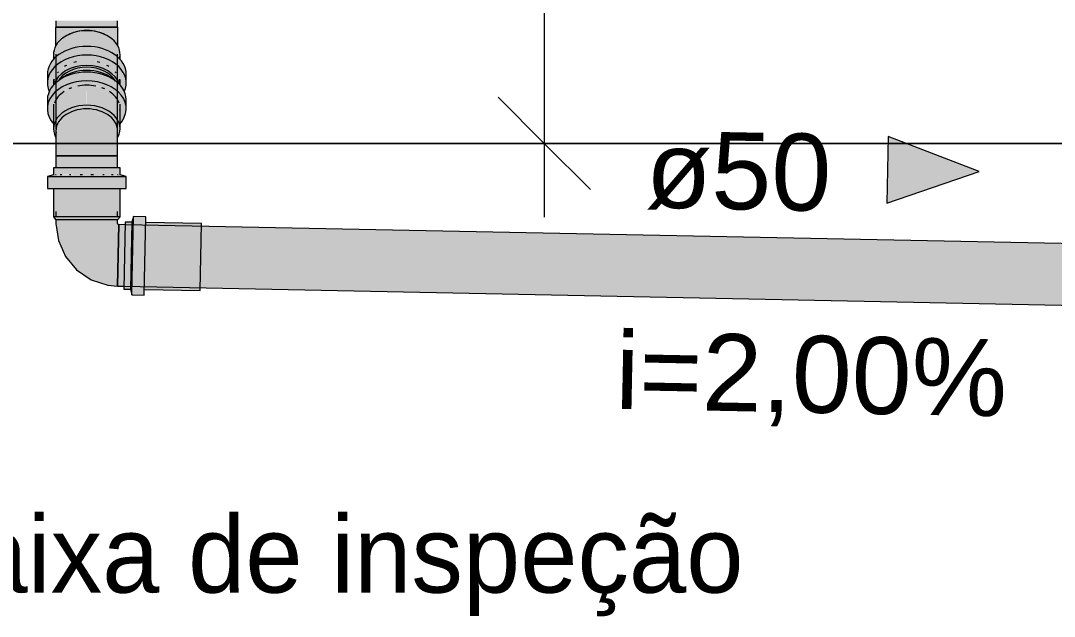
# Model space of a CAD drawing. Header units: metres. Extents: x 42.1 to 94.3, y -3.4 to 61.2.
# Drawn here: x 63.738 to 64.577, y -0.384 to 0.1 of the extents above; entities that cross this region are included whole.
import ezdxf

# ---------------------------------------------------------------- set-up
doc = ezdxf.new("R2010")
doc.units = ezdxf.units.M
doc.linetypes.add('IMPORT-DASHED2 _4_', pattern=[0.375, 0.25, -0.125])
for name, color, linetype, lineweight in [('A-ANNO-DIMS', 7, 'Continuous', 5), ('A-ANNO-DIMS-25', 7, 'Continuous', 5), ('AL_MOBILIARIO', 7, 'Continuous', 5), ('AL_WC-COZ-AS', 7, 'Continuous', 5), ('ARQ-COTA-50', 7, 'Continuous', 5), ('ARQ-ELEV6', 7, 'Continuous', 5), ('ARQ-MOB', 7, 'Continuous', 5), ('ARQ-PAR', 7, 'Continuous', 5), ('ARQ-PROJ', 7, 'IMPORT-DASHED2 _4_', 5), ('ARQ-SAN', 7, 'Continuous', 5), ('G-ANNO-TEXT', 7, 'Continuous', 5), ('P-PIPE', 7, 'Continuous', 5), ('P-PIPE-IDEN', 7, 'Continuous', 5)]:
    doc.layers.add(name, color=color, linetype=linetype, lineweight=lineweight)
doc.layers.add('ARQ_1100_BASE_TÉRREO_GARAGEM_dwg', color=7, linetype='Continuous', lineweight=5, true_color=0x767676)
doc.styles.add('Arial', font='arial.ttf', dxfattribs={"height": 0.0625})
doc.styles.add('Century Gothic_1', font='GOTHIC.TTF', dxfattribs={"height": 0.0625})
doc.dimstyles.new('Diagonal_-_2_5_mm_Arial_-_Preto', dxfattribs={"dimscale": 0.3048, "dimtxt": 0.063766, "dimasz": 0.246063, "dimexe": 0.19685, "dimexo": 0.123031, "dimgap": 0.04101, "dimtad": 1, "dimrnd": 0.01, "dimzin": 0, "dimdsep": 46, "dimtxsty": 'Arial', "dimblk1": 'OBLIQUE', "dimblk2": 'OBLIQUE', "dimsah": 1, "dimcen": 0.09, "dimdle": 0.19685, "dimazin": 0, "dimtfac": 1, "dimtdec": 4, "dimtix": 1, "dimtmove": 0, "dimatfit": 3, "dimfxl": 1, "dimtvp": 1, "dimtolj": 1, "dimtzin": 0, "dimarcsym": 2})

# ---------------------------------------------------------------- blocks, each defined once
blk = doc.blocks.new('ARQ_1100_BASE_TÉRREO_GARAGEM_dwg_TORNEIRA DUNA 1198 C64-4197729-EE')
at = {"layer": 'ARQ-SAN'}
for p, q in [((57.86385, 0), (57.84744, 0)), ((57.86385, 0), (57.86039, 0)), ((57.86385, 0), (57.86041, 0)), ((57.86385, 0), (57.86389, 0)), ((57.86389, 0), (57.86385, 0)), ((57.87508, 0), (57.87418, 0)), ((57.8895, 0), (57.8845, 0)), ((57.88954, 0), (57.8845, 0)), ((57.89757, 0), (57.8845, 0)), ((57.88586, 0), (57.90547, 0)), ((57.90547, 0), (57.89767, 0)), ((57.90547, 0), (57.93628, 0)), ((57.90547, 0), (57.9062, 0)), ((57.91091, 0), (57.90547, 0)), ((57.90819, 0), (57.9062, 0)), ((57.91018, 0), (57.90819, 0)), ((57.91018, 0), (57.91091, 0)), ((57.91091, 0), (57.92569, 0)), ((57.92553, 0), (57.9254, 0)), ((57.92551, 0), (57.9254, 0)), ((57.92631, 0), (57.9254, 0)), ((57.92631, 0), (57.9254, 0)), ((57.93628, 0), (57.9254, 0)), ((57.93628, 0), (57.9254, 0)), ((57.9254, 0), (57.93628, 0)), ((57.93628, 0), (57.9254, 0)), ((57.92551, 0), (57.92559, 0)), ((57.92562, 0), (57.92553, 0)), ((57.92604, 0), (57.92559, 0)), ((57.92829, 0), (57.92631, 0)), ((57.92829, 0), (57.92631, 0)), ((57.9267, 0), (57.92631, 0)), ((57.92706, 0), (57.92829, 0)), ((57.92812, 0), (57.92829, 0)), ((57.93085, 0), (57.92829, 0)), ((57.93084, 0), (57.92829, 0)), ((57.92943, 0), (57.92829, 0)), ((57.92829, 0), (57.92943, 0)), ((57.92943, 0), (57.92989, 0)), ((57.9299, 0), (57.92943, 0)), ((57.92989, 0), (57.93085, 0)), ((57.93085, 0), (57.9299, 0)), ((57.93283, 0), (57.93084, 0)), ((57.93283, 0), (57.93085, 0)), ((57.93474, 0), (57.93283, 0)), ((57.93474, 0), (57.93283, 0)), ((57.93547, 0), (57.93468, 0)), ((57.93468, 0), (57.93547, 0)), ((57.93628, 0), (57.93474, 0)), ((57.93628, 0), (57.93474, 0)), ((57.93595, 0), (57.93547, 0)), ((57.93547, 0), (57.93608, 0)), ((57.93595, 0), (57.93608, 0)), ((57.93628, 0), (57.93608, 0))]:
    blk.add_line(p, q, dxfattribs=at)
at = {"layer": 'ARQ-SAN', "flags": 128}
for points in [[(57.86385, 0), (57.86319, 0), (57.86183, 0), (57.86151, 0), (57.86007, 0), (57.85966, 0), (57.85887, 0), (57.85805, 0), (57.85793, 0)], [(57.86133, 0), (57.86217, 0), (57.86325, 0), (57.86354, 0), (57.86385, 0)], [(57.86389, 0), (57.86408, 0), (57.86443, 0), (57.86461, 0), (57.86493, 0), (57.86559, 0), (57.86622, 0), (57.86639, 0), (57.86733, 0), (57.8684, 0), (57.86863, 0), (57.86958, 0), (57.87086, 0), (57.87166, 0), (57.87221, 0), (57.87363, 0), (57.87508, 0)], [(57.87508, 0), (57.87634, 0), (57.87758, 0), (57.87807, 0), (57.87878, 0), (57.87991, 0), (57.88076, 0), (57.88096, 0), (57.88191, 0), (57.88273, 0), (57.88288, 0), (57.88342, 0), (57.88395, 0), (57.88419, 0), (57.88431, 0), (57.88449, 0), (57.8845, 0)], [(57.89096, 0), (57.8903, 0), (57.89016, 0), (57.88907, 0), (57.88869, 0), (57.88774, 0), (57.88652, 0), (57.88619, 0), (57.8845, 0)], [(57.8845, 0), (57.8851, 0), (57.88538, 0), (57.88666, 0), (57.88702, 0), (57.88772, 0)], [(57.92569, 0), (57.91091, 0), (57.92612, 0)], [(57.92713, 0), (57.92631, 0), (57.92603, 0), (57.92613, 0)], [(57.92706, 0), (57.92653, 0), (57.92631, 0), (57.92604, 0)], [(57.92812, 0), (57.92829, 0), (57.92692, 0)], [(57.93468, 0), (57.93372, 0), (57.93356, 0), (57.93242, 0), (57.93225, 0)], [(57.93468, 0), (57.93372, 0), (57.93368, 0), (57.93228, 0), (57.93284, 0)], [(57.93591, 0), (57.93608, 0), (57.93628, 0)], [(57.93628, 0), (57.93608, 0), (57.93591, 0)]]:
    blk.add_lwpolyline(points, dxfattribs=at)
at = {"layer": 'ARQ-SAN'}
for points in [[(57.87418, 0), (57.87097, 0), (57.86798, 0), (57.86563, 0), (57.86417, 0), (57.86389, 0)], [(57.87508, 0), (57.87827, 0), (57.88114, 0), (57.88329, 0), (57.8845, 0), (57.8845, 0)]]:
    blk.add_open_spline(points, degree=5, dxfattribs=at)
blk = doc.blocks.new('ARQ_1100_BASE_TÉRREO_GARAGEM_dwg_TORNEIRA DUNA 1198 C64-V27-EE')
at = {"layer": 'ARQ-SAN'}
for p, q in [((57.86385, 0), (57.84744, 0)), ((57.86385, 0), (57.86039, 0)), ((57.86385, 0), (57.86041, 0)), ((57.86385, 0), (57.86389, 0)), ((57.86389, 0), (57.86385, 0)), ((57.87508, 0), (57.87418, 0)), ((57.8895, 0), (57.8845, 0)), ((57.88954, 0), (57.8845, 0)), ((57.89757, 0), (57.8845, 0)), ((57.88586, 0), (57.90547, 0)), ((57.90547, 0), (57.89767, 0)), ((57.90547, 0), (57.93628, 0)), ((57.90547, 0), (57.9062, 0)), ((57.91091, 0), (57.90547, 0)), ((57.90819, 0), (57.9062, 0)), ((57.91018, 0), (57.90819, 0)), ((57.91018, 0), (57.91091, 0)), ((57.91091, 0), (57.92569, 0)), ((57.92553, 0), (57.9254, 0)), ((57.92551, 0), (57.9254, 0)), ((57.92631, 0), (57.9254, 0)), ((57.92631, 0), (57.9254, 0)), ((57.93628, 0), (57.9254, 0)), ((57.93628, 0), (57.9254, 0)), ((57.9254, 0), (57.93628, 0)), ((57.93628, 0), (57.9254, 0)), ((57.92551, 0), (57.92559, 0)), ((57.92562, 0), (57.92553, 0)), ((57.92604, 0), (57.92559, 0)), ((57.92829, 0), (57.92631, 0)), ((57.92829, 0), (57.92631, 0)), ((57.9267, 0), (57.92631, 0)), ((57.92706, 0), (57.92829, 0)), ((57.92812, 0), (57.92829, 0)), ((57.93085, 0), (57.92829, 0)), ((57.93084, 0), (57.92829, 0)), ((57.92943, 0), (57.92829, 0)), ((57.92829, 0), (57.92943, 0)), ((57.92943, 0), (57.92989, 0)), ((57.9299, 0), (57.92943, 0)), ((57.92989, 0), (57.93085, 0)), ((57.93085, 0), (57.9299, 0)), ((57.93283, 0), (57.93084, 0)), ((57.93283, 0), (57.93085, 0)), ((57.93474, 0), (57.93283, 0)), ((57.93474, 0), (57.93283, 0)), ((57.93547, 0), (57.93468, 0)), ((57.93468, 0), (57.93547, 0)), ((57.93628, 0), (57.93474, 0)), ((57.93628, 0), (57.93474, 0)), ((57.93595, 0), (57.93547, 0)), ((57.93547, 0), (57.93608, 0)), ((57.93595, 0), (57.93608, 0)), ((57.93628, 0), (57.93608, 0))]:
    blk.add_line(p, q, dxfattribs=at)
at = {"layer": 'ARQ-SAN', "flags": 128}
for points in [[(57.86385, 0), (57.86319, 0), (57.86183, 0), (57.86151, 0), (57.86007, 0), (57.85966, 0), (57.85887, 0), (57.85805, 0), (57.85793, 0)], [(57.86133, 0), (57.86217, 0), (57.86325, 0), (57.86354, 0), (57.86385, 0)], [(57.86389, 0), (57.86408, 0), (57.86443, 0), (57.86461, 0), (57.86493, 0), (57.86559, 0), (57.86622, 0), (57.86639, 0), (57.86733, 0), (57.8684, 0), (57.86863, 0), (57.86958, 0), (57.87086, 0), (57.87166, 0), (57.87221, 0), (57.87363, 0), (57.87508, 0)], [(57.87508, 0), (57.87634, 0), (57.87758, 0), (57.87807, 0), (57.87878, 0), (57.87991, 0), (57.88076, 0), (57.88096, 0), (57.88191, 0), (57.88273, 0), (57.88288, 0), (57.88342, 0), (57.88395, 0), (57.88419, 0), (57.88431, 0), (57.88449, 0), (57.8845, 0)], [(57.89096, 0), (57.8903, 0), (57.89015, 0), (57.88907, 0), (57.88869, 0), (57.88774, 0), (57.88652, 0), (57.88619, 0), (57.8845, 0)], [(57.8845, 0), (57.8851, 0), (57.88538, 0), (57.88666, 0), (57.88702, 0), (57.88772, 0)], [(57.92569, 0), (57.91091, 0), (57.92612, 0)], [(57.92713, 0), (57.92631, 0), (57.92603, 0), (57.92613, 0)], [(57.92706, 0), (57.92653, 0), (57.92631, 0), (57.92604, 0)], [(57.92812, 0), (57.92829, 0), (57.92692, 0)], [(57.93468, 0), (57.93372, 0), (57.93356, 0), (57.93242, 0), (57.93225, 0)], [(57.93468, 0), (57.93372, 0), (57.93368, 0), (57.93228, 0), (57.93284, 0)], [(57.93591, 0), (57.93608, 0), (57.93628, 0)], [(57.93628, 0), (57.93608, 0), (57.93591, 0)]]:
    blk.add_lwpolyline(points, dxfattribs=at)
at = {"layer": 'ARQ-SAN'}
for points in [[(57.87418, 0), (57.87097, 0), (57.86798, 0), (57.86563, 0), (57.86416, 0), (57.86389, 0)], [(57.87508, 0), (57.87827, 0), (57.88114, 0), (57.88329, 0), (57.8845, 0), (57.8845, 0)]]:
    blk.add_open_spline(points, degree=5, dxfattribs=at)
blk = doc.blocks.new('ARQ_1100_BASE_TÉRREO_GARAGEM_dwg_gel_1p-4197731-EE')
at = {"layer": 'AL_WC-COZ-AS'}
for p, q in [((59.09997, 0), (58.38997, 0)), ((58.38997, 0), (59.09997, 0)), ((59.09997, 0), (58.38997, 0)), ((58.38997, 0), (59.09997, 0)), ((59.08997, 0), (58.39997, 0)), ((58.39997, 0), (59.08997, 0)), ((58.53362, 0), (58.5186, 0)), ((58.95628, 0), (58.53362, 0)), ((58.97134, 0), (58.95628, 0)), ((59.08297, 0), (59.10297, 0)), ((59.10297, 0), (59.09997, 0))]:
    blk.add_line(p, q, dxfattribs=at)
blk = doc.blocks.new('ARQ_1100_BASE_TÉRREO_GARAGEM_dwg_fog_3p-4197732-EE')
at = {"layer": 'AL_WC-COZ-AS'}
for p, q in [((58.52654, 0), (59.12354, 0)), ((59.12354, 0), (58.52654, 0)), ((58.53654, 0), (59.11354, 0)), ((59.11354, 0), (58.53654, 0)), ((58.57654, 0), (59.07354, 0)), ((59.07354, 0), (58.57654, 0)), ((58.63714, 0), (58.6931, 0)), ((58.63714, 0), (58.69311, 0)), ((58.65956, 0), (58.75975, 0)), ((58.6596, 0), (58.75972, 0)), ((58.68329, 0), (58.73499, 0)), ((58.68329, 0), (58.73499, 0)), ((58.70008, 0), (58.73715, 0)), ((58.70008, 0), (58.73715, 0)), ((58.72518, 0), (58.78114, 0)), ((58.72519, 0), (58.78114, 0)), ((58.77511, 0), (58.81218, 0)), ((58.77511, 0), (58.81218, 0)), ((58.84932, 0), (58.88639, 0)), ((58.84932, 0), (58.88639, 0)), ((58.87225, 0), (58.9282, 0)), ((58.87225, 0), (58.92821, 0)), ((58.89467, 0), (58.99486, 0)), ((58.8947, 0), (58.99482, 0)), ((58.91839, 0), (58.9701, 0)), ((58.91839, 0), (58.9701, 0)), ((58.92839, 0), (58.96546, 0)), ((58.92839, 0), (58.96546, 0)), ((58.96028, 0), (59.01625, 0)), ((58.96029, 0), (59.01625, 0))]:
    blk.add_line(p, q, dxfattribs=at)
blk = doc.blocks.new('ARQ_1100_BASE_TÉRREO_GARAGEM_dwg_cadeira 02-4197733-EE')
at = {"layer": 'ARQ-MOB'}
for p, q in [((58.07388, 0), (57.67388, 0)), ((57.67388, 0), (58.07388, 0)), ((58.07388, 0), (57.67388, 0)), ((57.67388, 0), (58.07388, 0))]:
    blk.add_line(p, q, dxfattribs=at)
blk = doc.blocks.new('ARQ_1100_BASE_TÉRREO_GARAGEM_dwg_cam_p-4197734-EE')
at = {"layer": 'AL_MOBILIARIO'}
for p, q in [((56.79451, 0), (59.4641, 0)), ((59.4641, 0), (56.79451, 0)), ((59.31417, 0), (56.79451, 0)), ((56.79451, 0), (59.31417, 0)), ((57.98956, 0), (57.23003, 0)), ((57.98956, 0), (57.23003, 0)), ((58.07896, 0), (57.98956, 0)), ((58.07896, 0), (57.98956, 0))]:
    blk.add_line(p, q, dxfattribs=at)
blk = doc.blocks.new('ARQ_1100_BASE_TÉRREO_GARAGEM_dwg-4178582-EE')
at = {"layer": 'ARQ-COTA-50'}
blk.add_line((59.50432, 0), (56.79451, 0), dxfattribs=at)
at = {"layer": 'ARQ-ELEV6'}
blk.add_line((56.79451, 0), (59.37183, 0), dxfattribs=at)
at = {"layer": 'ARQ-MOB', "flags": 128}
blk.add_lwpolyline([(56.79451, 0), (58.26107, 0), (58.25896, 0), (56.79451, 0)], dxfattribs=at)
at = {"layer": 'ARQ-PAR'}
for p, q in [((56.79451, 0), (59.50432, 0)), ((59.50432, 0), (56.79451, 0)), ((59.50432, 0), (56.79451, 0)), ((56.79451, 0), (59.17183, 0)), ((59.17183, 0), (56.79451, 0)), ((56.79451, 0), (59.17183, 0)), ((57.84839, 0), (57.20183, 0)), ((57.89814, 0), (59.17183, 0)), ((59.17183, 0), (57.89814, 0))]:
    blk.add_line(p, q, dxfattribs=at)
at = {"layer": 'ARQ-PROJ'}
for p, q in [((59.50432, 0), (56.79451, 0)), ((56.79451, 0), (59.50432, 0))]:
    blk.add_line(p, q, dxfattribs=at)
at = {"layer": 'ARQ-SAN'}
for p, q in [((58.4859, 0), (57.20183, 0)), ((57.20183, 0), (57.84839, 0)), ((57.64817, 0), (58.09817, 0)), ((58.09817, 0), (57.64817, 0)), ((57.64817, 0), (58.09817, 0)), ((58.09817, 0), (57.64817, 0)), ((57.91326, 0), (57.83326, 0)), ((57.89228, 0), (57.85424, 0)), ((57.87326, 0), (57.85424, 0)), ((57.89228, 0), (57.87326, 0)), ((57.89814, 0), (58.4859, 0)), ((58.14817, 0), (58.09817, 0)), ((58.14817, 0), (58.09817, 0)), ((58.12317, 0), (58.09817, 0)), ((58.12317, 0), (58.09817, 0))]:
    blk.add_line(p, q, dxfattribs=at)
for name in ['ARQ_1100_BASE_TÉRREO_GARAGEM_dwg_cam_p-4197734-EE', 'ARQ_1100_BASE_TÉRREO_GARAGEM_dwg_cam_p-4197734-EE', 'ARQ_1100_BASE_TÉRREO_GARAGEM_dwg_cam_p-4197734-EE', 'ARQ_1100_BASE_TÉRREO_GARAGEM_dwg_cam_p-4197734-EE', 'ARQ_1100_BASE_TÉRREO_GARAGEM_dwg_cadeira 02-4197733-EE', 'ARQ_1100_BASE_TÉRREO_GARAGEM_dwg_TORNEIRA DUNA 1198 C64-4197729-EE', 'ARQ_1100_BASE_TÉRREO_GARAGEM_dwg_TORNEIRA DUNA 1198 C64-V27-EE', 'ARQ_1100_BASE_TÉRREO_GARAGEM_dwg_gel_1p-4197731-EE', 'ARQ_1100_BASE_TÉRREO_GARAGEM_dwg_fog_3p-4197732-EE']:
    blk.add_blockref(name, (0, 0))
blk = doc.blocks.new('Joelho 45_90 - Serie Normal - Esgoto - MEP - Tigre - Standard-4206662-EE')
at = {"layer": 'P-PIPE', "true_color": 0xf5ebeb}
h = blk.add_hatch(color=7, dxfattribs=at)
h.paths.add_polyline_path([(57.86627, -0.05979), (57.90026, -0.05979), (57.90026, -0.03679), (57.84626, -0.03679), (57.84626, -0.05979), (57.86416, -0.05979)])
h.paths.add_polyline_path([(57.89659, -0.02559), (57.90026, -0.02549), (57.90026, -0.01979), (57.84626, -0.01979), (57.84626, -0.02549), (57.85027, -0.02559), (57.85617, -0.02554), (57.87258, -0.02559), (57.89656, -0.02559)])
for points in [[(57.89537, -0.03679), (57.90526, -0.03679), (57.90526, -0.02679), (57.84126, -0.02679), (57.84126, -0.03679), (57.89491, -0.03679)], [(57.89589, -0.02679), (57.90417, -0.02651), (57.89945, -0.02556), (57.89625, -0.02559), (57.89035, -0.02554), (57.87366, -0.02559), (57.84555, -0.02568), (57.84235, -0.02679), (57.89537, -0.02679)], [(57.89824, -0.11598), (57.89918, -0.06595), (57.89849, -0.06556), (57.89826, -0.06499), (57.84826, -0.06499), (57.8496, -0.0761), (57.8527, -0.08551), (57.85719, -0.09368), (57.86332, -0.10109), (57.8717, -0.10776), (57.8796, -0.11199), (57.88985, -0.115), (57.89537, -0.11565)], [(57.90344, -0.11609), (57.90437, -0.0661), (57.89924, -0.0661), (57.89826, -0.11598), (57.90342, -0.11609)]]:
    blk.add_hatch(color=7, dxfattribs=at).paths.add_polyline_path(points)
h = blk.add_hatch(color=7, dxfattribs=at)
h.paths.add_polyline_path([(57.87925, -0.06199), (57.89826, -0.06199), (57.90026, -0.05979), (57.85194, -0.05979), (57.85194, -0.06199), (57.87852, -0.06199)])
h.paths.add_polyline_path([(57.85161, -0.06199), (57.85194, -0.06199), (57.85194, -0.05979), (57.84626, -0.05979), (57.84826, -0.06199), (57.85139, -0.06199)])
h = blk.add_hatch(color=7, dxfattribs=at)
h.paths.add_polyline_path([(57.86076, -0.06499), (57.89826, -0.06499), (57.89826, -0.06199), (57.86076, -0.06199)])
h.paths.add_polyline_path([(57.84902, -0.06499), (57.86076, -0.06499), (57.86076, -0.06199), (57.84826, -0.06199), (57.84826, -0.06499), (57.84879, -0.06499)])
at = {"layer": 'P-PIPE'}
for p, q in [((57.84626, -0.01979), (57.84626, -0.02573)), ((57.90026, -0.01979), (57.84626, -0.01979)), ((57.90026, -0.02574), (57.90026, -0.01979)), ((57.84626, -0.02549), (57.84126, -0.02679)), ((57.84126, -0.02679), (57.84126, -0.03679)), ((57.84126, -0.02679), (57.90526, -0.02679)), ((57.84839, -0.02549), (57.84789, -0.02549)), ((57.85297, -0.02549), (57.85174, -0.02549)), ((57.85976, -0.02549), (57.85919, -0.02549)), ((57.86035, -0.02549), (57.85977, -0.02549)), ((57.86991, -0.02549), (57.86777, -0.02549)), ((57.87875, -0.02549), (57.87661, -0.02549)), ((57.88676, -0.02549), (57.88618, -0.02549)), ((57.88734, -0.02549), (57.88676, -0.02549)), ((57.89479, -0.02549), (57.89341, -0.02549)), ((57.89863, -0.02549), (57.89814, -0.02549)), ((57.90526, -0.02679), (57.90026, -0.02549)), ((57.90526, -0.03679), (57.90526, -0.02679)), ((57.84126, -0.03679), (57.90526, -0.03679)), ((57.84626, -0.03679), (57.84626, -0.05979)), ((57.90026, -0.05979), (57.90026, -0.03679)), ((57.84626, -0.05979), (57.84826, -0.06199)), ((57.90026, -0.05979), (57.84626, -0.05979)), ((57.84826, -0.06199), (57.84826, -0.06499)), ((57.89826, -0.06199), (57.84826, -0.06199)), ((57.89924, -0.06599), (57.89824, -0.11598)), ((57.89824, -0.11598), (57.89924, -0.06599)), ((57.89826, -0.06199), (57.90026, -0.05979)), ((57.89826, -0.06499), (57.89826, -0.06199)), ((57.90444, -0.0661), (57.89924, -0.06599)), ((57.89824, -0.11598), (57.90344, -0.11609))]:
    blk.add_line(p, q, dxfattribs=at)
at = {"layer": 'P-PIPE', "flags": 128}
for points in [[(57.84826, -0.06499), (57.85023, -0.07901), (57.85597, -0.09195), (57.86505, -0.10282), (57.87677, -0.11076), (57.89022, -0.11518), (57.89824, -0.11598)], [(57.89924, -0.06599), (57.89841, -0.06552), (57.89826, -0.06499)]]:
    blk.add_lwpolyline(points, dxfattribs=at)
blk = doc.blocks.new('Luva Simples para Conexão - Serie Normal - Esgoto - MEP - Tigre - Standard-V29-EE')
at = {"layer": 'P-PIPE', "true_color": 0xf5ebeb}
for points in [[(57.9087, -0.11839), (57.90975, -0.064), (57.90448, -0.0641), (57.90351, -0.11829), (57.90592, -0.11834)], [(57.9098, -0.12302), (57.91093, -0.05996), (57.90977, -0.06482), (57.90882, -0.11892), (57.90957, -0.12206)], [(57.9199, -0.12322), (57.92101, -0.05963), (57.91108, -0.05943), (57.90984, -0.12302)], [(57.96539, -0.11953), (57.9664, -0.06514), (57.92108, -0.06423), (57.92009, -0.11862)]]:
    blk.add_hatch(color=7, dxfattribs=at).paths.add_polyline_path(points)
at = {"layer": 'P-PIPE'}
for p, q in [((57.90449, -0.0639), (57.9034, -0.11829)), ((57.90978, -0.064), (57.90449, -0.0639)), ((57.90978, -0.064), (57.9087, -0.11839)), ((57.91108, -0.05943), (57.90978, -0.064)), ((57.9098, -0.12302), (57.91108, -0.05943)), ((57.92117, -0.05963), (57.91108, -0.05943)), ((57.9199, -0.12322), (57.92117, -0.05963)), ((57.96647, -0.06514), (57.92108, -0.06423)), ((57.96539, -0.11953), (57.96647, -0.06514)), ((57.9034, -0.11829), (57.9087, -0.11839)), ((57.9087, -0.11839), (57.9098, -0.12302)), ((57.9098, -0.12302), (57.9199, -0.12322)), ((57.91999, -0.11862), (57.96539, -0.11953))]:
    blk.add_line(p, q, dxfattribs=at)
blk = doc.blocks.new('Joelho 45_90 - Serie Normal - Esgoto - MEP - Tigre - Standard-4202502-EE')
at = {"layer": 'P-PIPE', "true_color": 0xf5ebeb}
h = blk.add_hatch(color=7, dxfattribs=at)
h.paths.add_polyline_path([(57.84667, 0.00856), (57.84667, 0.01519), (57.84988, 0.02142), (57.85591, 0.0265), (57.86403, 0.02981), (57.87326, 0.03097), (57.87326, 0.04723), (57.86498, 0.04627), (57.85976, 0.04467), (57.85363, 0.04114), (57.84988, 0.03768), (57.84696, 0.03234), (57.84642, 0.02814), (57.84667, 0.0086)])
h.paths.add_polyline_path([(57.85317, 0.05274), (57.86232, 0.05647), (57.87326, 0.05784), (57.87326, 0.05925), (57.86498, 0.05822), (57.85936, 0.05647), (57.85362, 0.05315)])
h = blk.add_hatch(color=7, dxfattribs=at)
h.paths.add_polyline_path([(57.89985, 0.00856), (57.89985, 0.03081), (57.89934, 0.03308), (57.89665, 0.03768), (57.89659, 0.03773), (57.89162, 0.04212), (57.88576, 0.04496), (57.87874, 0.04672), (57.87326, 0.04723), (57.87341, 0.03095), (57.8825, 0.02981), (57.89106, 0.02612), (57.89683, 0.02107), (57.89985, 0.01459), (57.89985, 0.0098)])
h.paths.add_polyline_path([(57.89335, 0.05274), (57.89235, 0.05366), (57.88553, 0.05705), (57.87874, 0.05874), (57.87326, 0.05925), (57.87349, 0.05781), (57.88421, 0.05647), (57.89294, 0.05291)])
for points in [[(57.84126, 0.02814), (57.84235, 0.03399), (57.84555, 0.03945), (57.85161, 0.04467), (57.8575, 0.0478), (57.86627, 0.05011), (57.87326, 0.05076), (57.87303, 0.05781), (57.86232, 0.05647), (57.85269, 0.05254), (57.84555, 0.04652), (57.84175, 0.03914), (57.84145, 0.03234)], [(57.89995, 0.01588), (57.90098, 0.01682), (57.90417, 0.02228), (57.90526, 0.02814), (57.90417, 0.03399), (57.90098, 0.03945), (57.89491, 0.04467), (57.88902, 0.0478), (57.88025, 0.05011), (57.87188, 0.05064), (57.86498, 0.04999), (57.85726, 0.04773), (57.84988, 0.04344), (57.84555, 0.03945), (57.84235, 0.03399), (57.84126, 0.02814), (57.84235, 0.02228), (57.84626, 0.01617), (57.84658, 0.01588), (57.84667, 0.03082), (57.84718, 0.03308), (57.84994, 0.03773), (57.85491, 0.04212), (57.86076, 0.04496), (57.86779, 0.04672), (57.8742, 0.04714), (57.88154, 0.04627), (57.88731, 0.04438), (57.89289, 0.04114), (57.89665, 0.03768), (57.89957, 0.03234), (57.90026, 0.02814), (57.90009, 0.02673), (57.89996, 0.01724)], [(57.90526, 0.02814), (57.90478, 0.03914), (57.90098, 0.04652), (57.89335, 0.05274), (57.88421, 0.05647), (57.87326, 0.05784), (57.87326, 0.05076), (57.88188, 0.04989), (57.88926, 0.04773), (57.89665, 0.04344), (57.90098, 0.03945), (57.90417, 0.03399), (57.90448, 0.03234)], [(57.84837, 0.00526), (57.8486, 0.01043), (57.84903, 0.01415), (57.85188, 0.01939), (57.8572, 0.02386), (57.8653, 0.027), (57.87326, 0.028), (57.87326, 0.03097), (57.86403, 0.02981), (57.85559, 0.02623), (57.8497, 0.02107), (57.84667, 0.01519), (57.84667, 0.00856), (57.84837, 0.00527)], [(57.85869, -0.01019), (57.87326, -0.01019), (57.87326, 0.02587), (57.86471, 0.02481), (57.85719, 0.02174), (57.85141, 0.01665), (57.84864, 0.01112), (57.8484, 0.00135), (57.84826, -0.01019), (57.85559, -0.01019)], [(57.84864, 0.01127), (57.85161, 0.01704), (57.8572, 0.02174), (57.86504, 0.02485), (57.87326, 0.02587), (57.87309, 0.02797), (57.86403, 0.02665), (57.8565, 0.02327), (57.85144, 0.01883), (57.84864, 0.01339), (57.84864, 0.01187)], [(57.89815, 0.00526), (57.89985, 0.00856), (57.89964, 0.0156), (57.89665, 0.02142), (57.89062, 0.0265), (57.88181, 0.0299), (57.87326, 0.03097), (57.87326, 0.028), (57.88284, 0.02651), (57.89003, 0.02327), (57.89508, 0.01883), (57.89788, 0.01339), (57.89815, 0.00533)], [(57.89826, -0.01019), (57.89788, 0.01127), (57.89491, 0.01704), (57.88933, 0.02174), (57.88149, 0.02485), (57.87326, 0.02587), (57.87326, -0.01019), (57.89788, -0.01019)], [(57.90009, 0.0272), (57.90012, 0.02892), (57.9001, 0.02814)], [(57.85559, -0.01979), (57.87326, -0.01979), (57.87326, -0.01019), (57.84826, -0.01019), (57.84826, -0.01979), (57.85474, -0.01979)], [(57.87326, -0.01979), (57.89826, -0.01979), (57.89801, -0.01019), (57.87326, -0.01019), (57.87326, -0.01275)]]:
    blk.add_hatch(color=7, dxfattribs=at).paths.add_polyline_path(points)
h = blk.add_hatch(color=7, dxfattribs=at)
h.paths.add_polyline_path([(57.89491, 0.01916), (57.89464, 0.01939), (57.88933, 0.02386), (57.88181, 0.02693), (57.87326, 0.02772), (57.87326, 0.02587), (57.88181, 0.02481), (57.8896, 0.02151), (57.89491, 0.01704), (57.89491, 0.01759)])
h.paths.add_polyline_path([(57.89788, 0.01127), (57.89788, 0.01339), (57.89491, 0.01915), (57.89511, 0.01665), (57.89788, 0.01127)])
at = {"layer": 'P-PIPE'}
for p, q in [((57.84126, 0.03521), (57.84126, 0.02814)), ((57.90526, 0.02814), (57.90526, 0.03521)), ((57.84626, 0.03179), (57.84626, 0.01187)), ((57.90026, 0.01187), (57.90026, 0.03179)), ((57.84826, 0.01032), (57.84826, 0.0082)), ((57.89826, 0.0082), (57.89826, 0.01032)), ((57.84826, -0.01019), (57.84826, -0.01979)), ((57.87326, -0.01019), (57.84826, -0.01019)), ((57.84826, -0.01019), (57.87326, -0.01019)), ((57.89826, -0.01019), (57.87326, -0.01019)), ((57.87326, -0.01019), (57.89826, -0.01019)), ((57.89826, -0.01979), (57.89826, -0.01019))]:
    blk.add_line(p, q, dxfattribs=at)
at = {"layer": 'P-PIPE', "flags": 128}
for points in [[(57.84826, 0.0082), (57.84826, -0.00017), (57.84826, -0.01005), (57.84826, -0.01019)], [(57.89826, -0.01019), (57.89826, -0.0003), (57.89826, 0.0081), (57.89826, 0.0082)]]:
    blk.add_lwpolyline(points, dxfattribs=at)
at = {"layer": 'P-PIPE'}
for centre, major_axis, start_param, end_param in [((57.87326, 0.04016), (0.027, 0), 1.570796, 2.417207), ((57.87326, 0.04016), (-0.027, 0), 3.865978, 4.712389), ((57.87326, 0.02814), (-0.032, 0), 4.712389, 6.865091), ((57.87326, 0.03521), (-0.032, 0), 4.712389, 6.365654), ((57.87326, 0.03521), (0.032, 0), 6.200716, 7.853982), ((57.87326, 0.02814), (0.032, 0), 5.70128, 7.853982), ((57.87326, 0.02814), (0.027, 0), 2.321438, 2.617994), ((57.87326, 0.02814), (0.027, 0), 2.044795, 2.144027), ((57.87326, 0.02814), (0.027, 0), 1.570796, 1.845074), ((57.87326, 0.02814), (-0.027, 0), 4.438111, 4.712389), ((57.87326, 0.02814), (0.027, 0), 0.997566, 1.096798), ((57.87326, 0.02814), (0.027, 0), 0.523599, 0.820154), ((57.87326, 0.02814), (0.027, 0), 2.61804, 2.902248), ((57.87326, 0.02814), (0.027, 0), 0.239345, 0.523552), ((57.87326, 0.01187), (-0.027, 0), 4.712389, 6.642388), ((57.87326, 0.02814), (0.027, 0), 3.090018, 3.203134), ((57.87326, 0.01032), (0.025, 0), 1.570796, 3.248834), ((57.87326, 0.01187), (0.027, 0), 5.923982, 7.853982), ((57.87326, 0.01032), (0.025, 0), 6.175944, 7.853982), ((57.87326, 0.02814), (0.027, 0), 6.221644, 6.33476)]:
    blk.add_ellipse(centre, major_axis=major_axis, ratio=0.707107, start_param=start_param, end_param=end_param, dxfattribs=at)
blk = doc.blocks.new('Joelho 45_90 - Serie Normal - Esgoto - MEP - Tigre - Standard-4223087-EE')
at = {"layer": 'P-PIPE', "true_color": 0xf5ebeb}
for points in [[(57.86899, 0.09442), (57.87326, 0.09442), (57.87326, 0.09962), (57.84826, 0.09962), (57.84833, 0.09442), (57.8687, 0.09442)], [(57.85024, 0.08221), (57.8565, 0.08723), (57.86471, 0.09053), (57.87326, 0.0916), (57.87326, 0.09372), (57.86403, 0.09237), (57.85702, 0.08944), (57.85139, 0.08445)], [(57.89537, 0.09442), (57.89826, 0.09442), (57.89819, 0.09962), (57.87326, 0.09962), (57.87326, 0.09442), (57.89491, 0.09442)], [(57.89629, 0.08221), (57.89464, 0.08511), (57.88865, 0.08986), (57.88141, 0.0927), (57.87326, 0.09372), (57.8733, 0.09159), (57.88249, 0.0903), (57.89094, 0.08672), (57.89537, 0.08298)], [(57.88249, 0.0903), (57.88181, 0.09053), (57.88181, 0.09039)], [(57.84175, 0.0451), (57.84175, 0.05296), (57.84555, 0.06035), (57.85303, 0.0665), (57.86232, 0.07029), (57.87326, 0.07166), (57.87326, 0.07873), (57.86403, 0.07768), (57.85726, 0.0757), (57.84988, 0.0714), (57.84555, 0.06741), (57.84235, 0.06196), (57.84132, 0.05488), (57.84162, 0.04811)], [(57.90478, 0.0451), (57.90526, 0.0561), (57.90417, 0.06196), (57.90057, 0.06779), (57.89491, 0.07263), (57.88898, 0.07578), (57.8815, 0.07796), (57.87326, 0.07873), (57.87326, 0.07166), (57.88475, 0.07007), (57.89407, 0.06616), (57.90098, 0.06034), (57.90478, 0.05296), (57.90478, 0.04811)], [(57.84328, 0.04212), (57.84555, 0.04652), (57.8463, 0.04716), (57.84649, 0.04953), (57.84752, 0.05362), (57.85031, 0.05802), (57.85442, 0.06182), (57.86232, 0.06543), (57.86837, 0.06679), (57.87326, 0.0672), (57.87326, 0.07166), (57.86232, 0.07029), (57.85245, 0.06616), (57.84555, 0.06034), (57.84175, 0.05296), (57.84175, 0.0451), (57.84292, 0.04283)], [(57.90324, 0.04212), (57.90478, 0.0451), (57.90478, 0.05296), (57.90097, 0.06035), (57.89329, 0.06658), (57.88398, 0.07032), (57.87326, 0.07166), (57.87326, 0.0672), (57.88057, 0.06653), (57.88902, 0.06346), (57.89347, 0.06058), (57.89697, 0.05705), (57.89942, 0.05287), (57.90026, 0.04712), (57.90098, 0.04652), (57.90288, 0.04283)], [(57.89959, 0.04769), (57.89894, 0.0497), (57.89595, 0.05426), (57.89235, 0.05758), (57.88576, 0.06091), (57.87963, 0.06258), (57.87178, 0.06303), (57.86627, 0.06252), (57.85976, 0.06061), (57.8536, 0.05705), (57.84947, 0.05292), (57.84711, 0.04865), (57.84723, 0.04794), (57.85044, 0.05092), (57.85161, 0.05292), (57.85646, 0.05705), (57.86076, 0.05939), (57.86679, 0.06115), (57.8742, 0.06167), (57.88025, 0.061), (57.88676, 0.05885), (57.89094, 0.05658), (57.89537, 0.05214), (57.89665, 0.05017), (57.89934, 0.0479)]]:
    blk.add_hatch(color=7, dxfattribs=at).paths.add_polyline_path(points)
h = blk.add_hatch(color=7, dxfattribs=at)
h.paths.add_polyline_path([(57.86471, 0.09265), (57.87326, 0.09372), (57.87326, 0.09442), (57.86471, 0.09442), (57.86471, 0.09372)])
h.paths.add_polyline_path([(57.84837, 0.07898), (57.85161, 0.08488), (57.85788, 0.08986), (57.86471, 0.09265), (57.86471, 0.09442), (57.84826, 0.09442), (57.84839, 0.0812)])
h = blk.add_hatch(color=7, dxfattribs=at)
h.paths.add_polyline_path([(57.88181, 0.09442), (57.87326, 0.09442), (57.87326, 0.09372), (57.88181, 0.09265), (57.88181, 0.09372)])
h.paths.add_polyline_path([(57.89815, 0.07898), (57.89819, 0.09442), (57.88181, 0.09442), (57.88181, 0.09265), (57.88933, 0.08958), (57.89514, 0.08444), (57.89812, 0.07904)])
h = blk.add_hatch(color=7, dxfattribs=at)
h.paths.add_polyline_path([(57.8463, 0.04716), (57.84693, 0.04769), (57.84758, 0.0497), (57.85057, 0.05426), (57.85417, 0.05758), (57.86076, 0.06091), (57.86679, 0.06257), (57.87326, 0.06317), (57.87326, 0.0672), (57.86595, 0.06653), (57.85884, 0.06423), (57.85303, 0.06056), (57.84956, 0.05705), (57.84711, 0.05287), (57.84632, 0.04866)])
h.paths.add_polyline_path([(57.84658, 0.06836), (57.85161, 0.07263), (57.85755, 0.07578), (57.86569, 0.07802), (57.87326, 0.07873), (57.87326, 0.09145), (57.86339, 0.09004), (57.85559, 0.08672), (57.84988, 0.08191), (57.84667, 0.07568), (57.84663, 0.0721)])
h = blk.add_hatch(color=7, dxfattribs=at)
h.paths.add_polyline_path([(57.90022, 0.04716), (57.90003, 0.04953), (57.899, 0.05362), (57.89589, 0.05832), (57.8921, 0.06182), (57.8842, 0.06543), (57.87863, 0.06675), (57.87326, 0.0672), (57.87326, 0.06317), (57.88025, 0.06252), (57.88676, 0.06061), (57.89321, 0.05679), (57.89665, 0.05362), (57.89934, 0.04902), (57.89985, 0.04747)])
h.paths.add_polyline_path([(57.89995, 0.06836), (57.89985, 0.07568), (57.89664, 0.08191), (57.89061, 0.08699), (57.88249, 0.0903), (57.87326, 0.09145), (57.87326, 0.07873), (57.88249, 0.07768), (57.89008, 0.07525), (57.89665, 0.0714), (57.89985, 0.06845)])
at = {"layer": 'P-PIPE'}
for p, q in [((57.84826, 0.09962), (57.84826, 0.09442)), ((57.84826, 0.09442), (57.87326, 0.09442)), ((57.87326, 0.09442), (57.84826, 0.09442)), ((57.87326, 0.09442), (57.89826, 0.09442)), ((57.89826, 0.09442), (57.87326, 0.09442)), ((57.89826, 0.09442), (57.89826, 0.09962)), ((57.86285, 0.08999), (57.86201, 0.08972)), ((57.88451, 0.08972), (57.88368, 0.08999)), ((57.84626, 0.07236), (57.84626, 0.06807)), ((57.90026, 0.06807), (57.90026, 0.07236)), ((57.84126, 0.0561), (57.84126, 0.04903)), ((57.84626, 0.05187), (57.84626, 0.04712)), ((57.90026, 0.04712), (57.90026, 0.05187)), ((57.90526, 0.04903), (57.90526, 0.0561))]:
    blk.add_line(p, q, dxfattribs=at)
at = {"layer": 'P-PIPE', "flags": 128}
for points in [[(57.84826, 0.0788), (57.84826, 0.08441), (57.84826, 0.09429), (57.84826, 0.09442)], [(57.89826, 0.09442), (57.89826, 0.08454), (57.89826, 0.0788)]]:
    blk.add_lwpolyline(points, dxfattribs=at)
at = {"layer": 'P-PIPE'}
for centre, major_axis, start_param, end_param in [((57.87326, 0.07236), (0.027, 0), 1.570796, 3.283348), ((57.87326, 0.07392), (0.025, 0), 1.949171, 2.204425), ((57.87326, 0.07392), (-0.025, 0), 4.712389, 5.061455), ((57.87326, 0.07392), (0.025, 0), 1.22173, 1.570796), ((57.87326, 0.07236), (0.027, 0), 6.14143, 7.853982), ((57.87326, 0.07392), (0.025, 0), 0.937168, 1.192422), ((57.87326, 0.0561), (0.032, 0), 1.570796, 3.141593), ((57.87326, 0.0561), (0.032, 0), 0, 1.570796), ((57.87326, 0.04903), (0.032, 0), 1.570796, 3.457129), ((57.87326, 0.04903), (0.032, 0), 5.967649, 7.853982), ((57.87326, 0.04408), (0.027, 0), 1.570796, 2.950318), ((57.87326, 0.04408), (0.025, 0), 1.570796, 2.774036), ((57.87326, 0.04811), (0.027, 0), 2.218739, 2.299176), ((57.87326, 0.04811), (0.027, 0), 1.887535, 1.970068), ((57.87326, 0.04408), (0.027, 0), 0.191275, 1.570796), ((57.87326, 0.04408), (-0.025, 0), 3.509149, 4.712389), ((57.87326, 0.04811), (0.027, 0), 1.171525, 1.254058), ((57.87326, 0.04811), (0.027, 0), 0.842417, 0.922854), ((57.87326, 0.04811), (0.027, 0), 2.936745, 3.116436), ((57.87326, 0.04811), (0.027, 0), 2.617994, 2.643045), ((57.87326, 0.04811), (0.027, 0), 2.593303, 2.61791), ((57.87326, 0.04811), (0.027, 0), 0.523683, 0.548289), ((57.87326, 0.04811), (0.027, 0), 0.498548, 0.523599), ((57.87326, 0.04811), (0.027, 0), 0.025157, 0.204847), ((57.87326, 0.04811), (0.027, 0), 3.116659, 3.161727), ((57.87326, 0.04811), (0.027, 0), 6.263051, 6.308119)]:
    blk.add_ellipse(centre, major_axis=major_axis, ratio=0.707107, start_param=start_param, end_param=end_param, dxfattribs=at)
blk = doc.blocks.new('Anotacao_Tuboseta - Fluxo 1-2612753-EE')
at = {"layer": 'P-PIPE-IDEN'}
blk.add_hatch(color=256, dxfattribs=at).paths.add_polyline_path([(58.52267, -0.04848), (58.52375, 0.00561), (58.59752, -0.02292)])
for p, q in [((58.52375, 0.00561), (58.52267, -0.04848)), ((58.59752, -0.02292), (58.52375, 0.00561)), ((58.52267, -0.04848), (58.59752, -0.02292))]:
    blk.add_line(p, q, dxfattribs=at)
blk = doc.blocks.new('DIMBLOCK15-EE')
at = {"layer": 'A-ANNO-DIMS-25'}
for p, q in [((64.16314, 0.51), (64.16314, -0.06)), ((64.16314, 0.45), (63.82933, 0.45)), ((64.16314, 0.45), (64.22314, 0.45)), ((64.16314, 0), (63.94563, 0)), ((64.16314, 0), (64.22314, 0))]:
    blk.add_line(p, q, dxfattribs=at)
at = {"layer": 'A-ANNO-DIMS-25', "lineweight": 20}
for p, q in [((64.16314, 0.45), (64.12564, 0.4875)), ((64.16314, 0.45), (64.20064, 0.4125)), ((64.16314, 0), (64.12564, 0.0375)), ((64.16314, 0), (64.20064, -0.0375))]:
    blk.add_line(p, q, dxfattribs=at)
at = {"layer": 'A-ANNO-DIMS-25', "color": 0, "insert": (64.0695, 0.14063), "char_height": 0.0625, "width": 0.2024823, "attachment_point": 1, "rotation": 90, "line_spacing_factor": 0.941778, "style": 'Arial'}
blk.add_mtext('0,45', dxfattribs=at)
blk = doc.blocks.new('_Oblique')
at = {"color": 0, "linetype": 'ByBlock', "lineweight": -2}
blk.add_line((-0.5, -0.5), (0.5, 0.5), dxfattribs=at)

msp = doc.modelspace()

# ---------------------------------------------------------------- hatches: boundary and pattern name
at = {"layer": 'P-PIPE', "true_color": 0x804000}
for points in [[(63.76869, 0.05038), (63.77274, 0.05366), (63.77957, 0.05705), (63.78536, 0.05865), (63.79183, 0.05925), (63.79183, 0.06176), (63.78484, 0.061), (63.77833, 0.05885), (63.77415, 0.05658), (63.76996, 0.05254), (63.76901, 0.05092)], [(63.81497, 0.05038), (63.81348, 0.05292), (63.80863, 0.05705), (63.80433, 0.05939), (63.7983, 0.06115), (63.79183, 0.06176), (63.79183, 0.05925), (63.79882, 0.0586), (63.80574, 0.05647), (63.81173, 0.05292), (63.81394, 0.05124), (63.81466, 0.05064)], [(64.83393, -0.11132), (64.83431, -0.08632), (63.885, -0.06739), (63.88464, -0.09233), (64.83393, -0.11132)], [(64.83343, -0.13632), (64.83379, -0.11132), (63.8845, -0.09233), (63.88411, -0.11733), (64.8334, -0.13632)]]:
    msp.add_hatch(color=36, dxfattribs=at).paths.add_polyline_path(points)

# ---------------------------------------------------------------- linework, layer by layer
at = {"layer": 'P-PIPE'}
for p, q in [((63.76683, 0.07236), (63.76683, 0.01187)), ((63.81683, 0.01187), (63.81683, 0.07236)), ((63.76683, -0.05539), (63.76683, -0.05979)), ((63.81683, -0.05979), (63.81683, -0.05539)), ((64.89642, -0.08757), (63.82301, -0.0661)), ((63.82201, -0.11609), (64.89542, -0.13756))]:
    msp.add_line(p, q, dxfattribs=at)

# ---------------------------------------------------------------- block references
at = {"layer": 'ARQ_1100_BASE_TÉRREO_GARAGEM_dwg', "color": 7}
msp.add_blockref('ARQ_1100_BASE_TÉRREO_GARAGEM_dwg-4178582-EE', (5.91857, 0), dxfattribs=at)
at = {"layer": 'P-PIPE'}
for name in ['Joelho 45_90 - Serie Normal - Esgoto - MEP - Tigre - Standard-4223087-EE', 'Joelho 45_90 - Serie Normal - Esgoto - MEP - Tigre - Standard-4202502-EE', 'Joelho 45_90 - Serie Normal - Esgoto - MEP - Tigre - Standard-4206662-EE', 'Luva Simples para Conexão - Serie Normal - Esgoto - MEP - Tigre - Standard-V29-EE']:
    msp.add_blockref(name, (5.91857, 0), dxfattribs=at)
at = {"layer": 'P-PIPE-IDEN'}
msp.add_blockref('Anotacao_Tuboseta - Fluxo 1-2612753-EE', (5.91857, 0), dxfattribs=at)

# ---------------------------------------------------------------- texts
at = {"layer": 'G-ANNO-TEXT', "insert": (63.20033, -0.3023), "char_height": 0.0625, "width": 1.6274256, "attachment_point": 1, "style": 'Century Gothic_1', "bg_fill": 3, "box_fill_scale": 1.25, "bg_fill_color": 256, "bg_fill_true_color": 13158600, "bg_fill_transparency": 0}
msp.add_mtext('Segue para caixa de inspeção ', dxfattribs=at)
at = {"layer": 'P-PIPE-IDEN', "char_height": 0.0625, "attachment_point": 1, "rotation": 358.85424, "style": 'Arial'}
for s, insert, width in [('ø50', (64.24623, 0.01044), 0.1803797), ('i=2,00%', (64.22158, -0.15298), 0.3828058)]:
    msp.add_mtext(s, dxfattribs=dict(at, insert=insert, width=width))

# ---------------------------------------------------------------- dimensions: what is measured, and where the dimension line sits
at = {"layer": 'A-ANNO-DIMS'}
dim = msp.add_linear_dim(base=(64.16314, 0), p1=(63.79183, 0.45), p2=(63.90813, 0), angle=90, dimstyle='Diagonal_-_2_5_mm_Arial_-_Preto', override={"dimpost": '<>', "dimfxl": 0.464784}, dxfattribs=at)
dim.commit()
dim.dimension.update_dxf_attribs({"geometry": 'DIMBLOCK15-EE', "text_midpoint": (64.11873, 0.225)})

doc.saveas('drawing.dxf')
